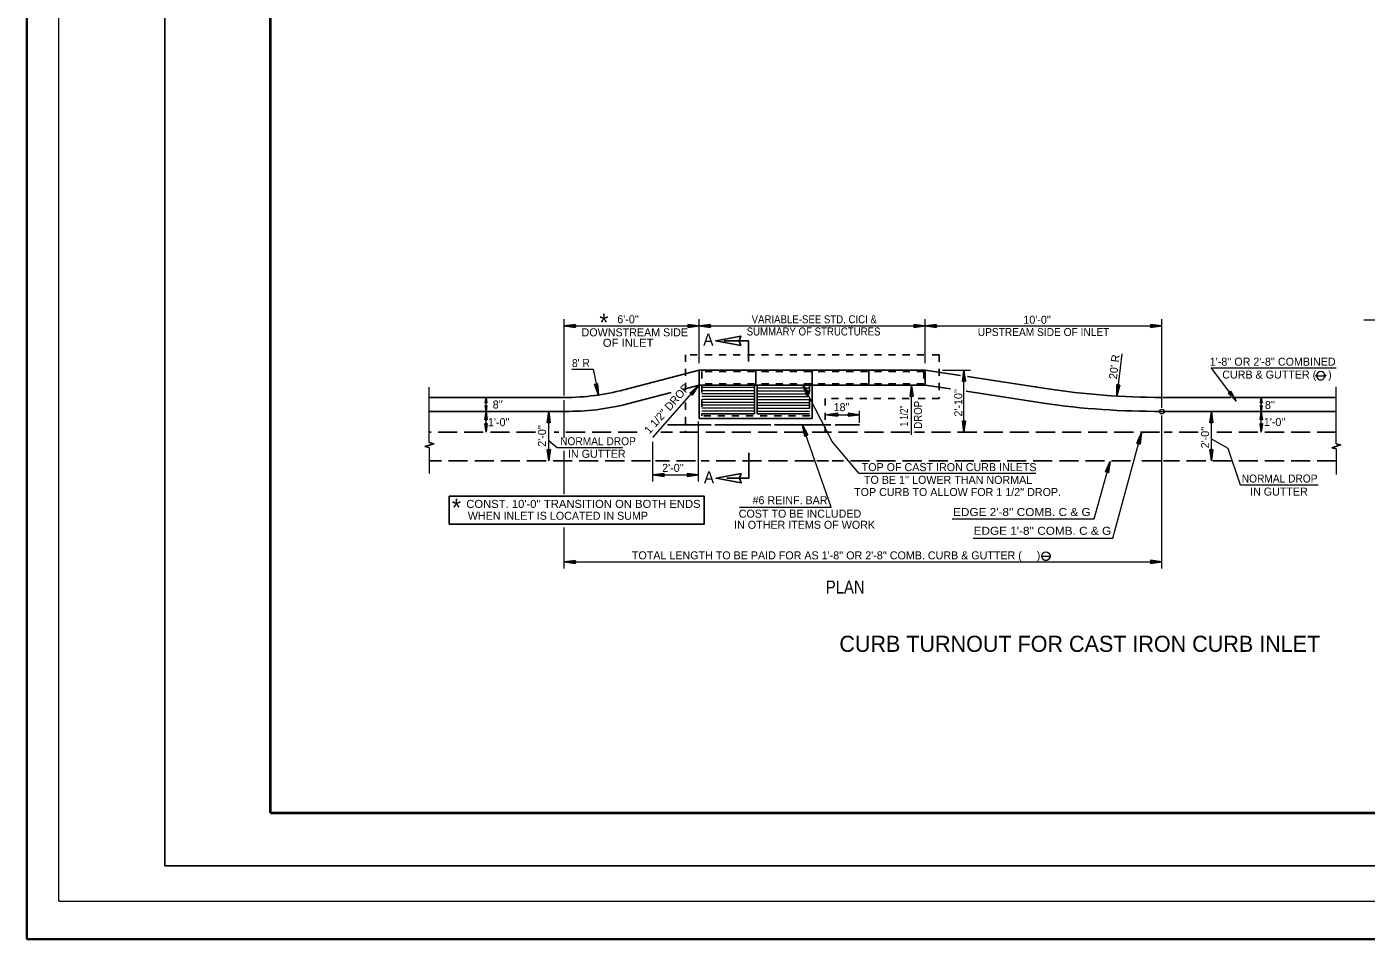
# Model space of a CAD drawing. Extents: x 570 to 607.1, y 62.1 to 89.4.
# Drawn here: x 570.03 to 589.01, y 62.07 to 74.99 of the extents above; entities that cross this region are included whole.
import ezdxf

# ---------------------------------------------------------------- set-up
doc = ezdxf.new("R2010")
doc.units = 0
doc.header["$LTSCALE"] = 0.045
doc.header["$PDMODE"] = 32
doc.header["$PDSIZE"] = 0.0225
doc.linetypes.add('LONG_DASHED', pattern=[7.5, 6, -1.5])
doc.linetypes.add('SHORT_DASHED', pattern=[2.7, 1.5, -1.2])
doc.layers.add('1', color=7, linetype='Continuous', lineweight=13)

msp = doc.modelspace()

# ---------------------------------------------------------------- linework, layer by layer
at = {"layer": '1'}
for p, q in [((570.48642, 62.60883), (570.48642, 85.60708)), ((577.64742, 69.771), (577.64742, 70.85108)), ((579.55883, 70.23092), (579.55883, 70.85108)), ((582.76208, 70.23092), (582.76208, 70.85108)), ((586.113, 69.59767), (586.113, 70.85108)), ((577.64742, 70.75658), (579.55883, 70.75658)), ((579.55883, 70.75658), (582.76208, 70.75658)), ((582.76208, 70.75658), (586.113, 70.75658)), ((585.54783, 70.36017), (585.47742, 69.76492)), ((577.75517, 70.14233), (578.05617, 70.14233)), ((578.05617, 70.14233), (578.13075, 69.77925)), ((583.00358, 70.13158), (583.4045, 70.13158)), ((583.31, 69.25217), (583.31, 70.13158)), ((588.30533, 70.05133), (588.42317, 70.05133)), ((575.73508, 69.1055), (575.73508, 69.88825)), ((578.90225, 69.17725), (579.52633, 69.88608)), ((580.34075, 69.886), (579.59658, 69.886)), ((580.34075, 69.83725), (579.59658, 69.83725)), ((580.3785, 69.87817), (581.04233, 69.87817)), ((580.3785, 69.83725), (581.05867, 69.83725)), ((581.0605, 69.87817), (581.12267, 69.87817)), ((581.09083, 69.83725), (581.12267, 69.83725)), ((582.56892, 69.21333), (582.56892, 69.91908)), ((588.58425, 69.08675), (588.58425, 69.895)), ((577.64742, 69.16933), (577.64742, 69.70342)), ((580.34075, 69.79633), (579.59658, 69.79633)), ((580.34075, 69.75542), (579.59658, 69.75542)), ((580.34075, 69.7145), (579.59658, 69.7145)), ((580.34075, 69.67358), (579.59658, 69.67358)), ((580.3785, 69.79633), (581.07433, 69.79633)), ((580.3785, 69.75542), (581.11583, 69.75542)), ((580.3785, 69.7145), (581.11758, 69.7145)), ((580.3785, 69.67358), (581.12375, 69.67358)), ((581.10342, 69.75542), (581.12267, 69.75542)), ((581.11392, 69.7145), (581.12267, 69.7145)), ((577.42783, 68.84375), (577.42783, 69.54683)), ((580.34075, 69.63267), (579.59658, 69.63267)), ((580.34075, 69.59167), (579.59658, 69.59167)), ((580.34075, 69.55075), (579.59658, 69.55075)), ((580.3785, 69.63267), (581.12267, 69.63267)), ((580.3785, 69.59167), (581.12267, 69.59167)), ((580.3785, 69.55075), (581.12267, 69.55075)), ((581.36242, 69.49933), (581.831, 69.49933)), ((581.831, 69.38633), (581.831, 69.55225)), ((586.113, 67.31925), (586.113, 69.48958)), ((586.815, 68.84375), (586.815, 69.54683)), ((579.55058, 68.55125), (579.55058, 69.40142)), ((578.90317, 68.55125), (578.90317, 69.11458)), ((575.73508, 69.03258), (575.73508, 68.6685)), ((577.64742, 68.37175), (577.64742, 68.989)), ((588.58425, 69.01383), (588.58425, 68.65167)), ((578.90317, 68.64575), (579.55058, 68.64575)), ((577.64742, 67.31925), (577.64742, 67.90008)), ((577.64742, 67.41375), (586.113, 67.41375)), ((584.41142, 67.49508), (584.53142, 67.49508)), ((584.41183, 67.49483), (584.41142, 67.49508)), ((570.48642, 62.60883), (606.48375, 62.60883))]:
    msp.add_line(p, q, dxfattribs=at)
at = {"layer": '1', "lineweight": 40}
for q in [(573.48617, 84.35725), (605.98375, 63.85875)]:
    msp.add_line((573.48617, 63.85875), q, dxfattribs=at)
at = {"layer": '1', "lineweight": 25}
for p, q in [((577.6475, 70.7565), (577.80842, 70.77867)), ((577.6475, 70.7565), (577.80842, 70.73442)), ((579.55875, 70.75667), (579.39783, 70.77875)), ((579.55875, 70.75667), (579.39783, 70.73458)), ((579.55883, 70.7565), (579.71975, 70.77867)), ((579.55883, 70.7565), (579.71975, 70.73442)), ((582.76208, 70.75667), (582.60117, 70.77875)), ((582.76208, 70.75667), (582.60117, 70.73458)), ((582.76217, 70.7565), (582.92308, 70.77867)), ((582.76217, 70.7565), (582.92308, 70.73442)), ((586.113, 70.75667), (585.95208, 70.77875)), ((586.113, 70.75667), (585.95208, 70.73458)), ((579.55883, 70.13158), (579.55883, 69.44375)), ((580.35967, 70.13158), (580.35967, 69.91908)), ((581.16042, 70.13158), (581.16042, 69.66992)), ((581.96125, 70.13158), (581.96125, 69.91908)), ((582.76208, 70.13158), (582.76208, 69.91908)), ((582.76208, 70.13158), (583.26092, 70.05492)), ((583.30992, 70.13158), (583.28783, 69.97067)), ((583.30992, 70.13158), (583.33208, 69.97067)), ((583.3585, 70.03992), (584.4685, 69.86917)), ((578.13083, 69.77925), (578.07675, 69.9325)), ((578.13083, 69.77925), (578.12008, 69.94133)), ((579.55883, 69.91908), (579.32483, 69.85767)), ((579.54725, 69.91233), (579.42425, 69.80617)), ((579.54725, 69.91233), (579.4575, 69.77692)), ((581.02675, 69.91908), (579.55883, 69.91908)), ((580.34075, 69.91908), (580.34075, 69.50983)), ((580.3785, 69.91908), (580.3785, 69.50983)), ((581.02625, 69.9235), (581.12233, 69.7925)), ((581.02625, 69.9235), (581.08342, 69.77142)), ((582.76208, 69.91908), (581.03267, 69.91908)), ((582.56883, 69.91908), (582.54667, 69.75808)), ((582.56883, 69.91908), (582.59092, 69.75808)), ((582.76208, 69.91908), (583.1215, 69.86383)), ((584.33042, 69.902), (584.32867, 69.89075)), ((585.4775, 69.76492), (585.4745, 69.92733)), ((585.4775, 69.76492), (585.51842, 69.92217)), ((577.65467, 69.7435), (575.73508, 69.7435)), ((576.53883, 69.7435), (576.52775, 69.663)), ((576.53883, 69.7435), (576.54992, 69.663)), ((579.16025, 69.8145), (578.54342, 69.65267)), ((581.16042, 69.66125), (581.16042, 69.44375)), ((583.33883, 69.83042), (584.43658, 69.66158)), ((587.09208, 69.7435), (586.12717, 69.7435)), ((587.16625, 69.68933), (587.05083, 69.80375)), ((587.16625, 69.68933), (587.086, 69.83058)), ((588.58425, 69.7435), (587.1515, 69.7435)), ((587.52233, 69.7435), (587.51125, 69.663)), ((587.52233, 69.7435), (587.53333, 69.663)), ((577.71492, 69.54683), (575.73508, 69.54683)), ((576.53883, 69.54675), (576.52225, 69.42608)), ((576.53892, 69.54683), (576.52783, 69.62733)), ((576.53883, 69.54675), (576.55542, 69.42608)), ((576.53892, 69.54683), (576.54992, 69.62733)), ((577.42775, 69.54675), (577.40567, 69.38583)), ((577.42775, 69.54675), (577.44992, 69.38583)), ((580.34075, 69.50983), (579.59658, 69.50983)), ((580.3785, 69.50983), (581.12267, 69.50983)), ((581.36242, 69.49925), (581.52333, 69.52142)), ((581.36242, 69.49925), (581.52333, 69.47717)), ((581.831, 69.49942), (581.67, 69.52158)), ((581.831, 69.49942), (581.67, 69.47733)), ((588.58425, 69.54683), (586.113, 69.54683)), ((586.81492, 69.54675), (586.79275, 69.38583)), ((586.81492, 69.54675), (586.837, 69.38583)), ((587.52233, 69.54675), (587.50567, 69.42608)), ((587.52242, 69.54683), (587.51133, 69.62733)), ((587.52233, 69.54675), (587.53892, 69.42608)), ((587.52242, 69.54683), (587.53342, 69.62733)), ((576.53892, 69.25217), (576.52233, 69.37283)), ((576.53892, 69.25217), (576.5555, 69.37283)), ((579.7265, 69.358), (579.111, 69.358)), ((581.16042, 69.44375), (579.55883, 69.44375)), ((580.57525, 69.358), (579.78192, 69.358)), ((581.424, 69.358), (580.6245, 69.358)), ((581.02208, 69.35183), (581.09633, 69.20725)), ((581.02208, 69.35183), (581.05458, 69.19258)), ((581.831, 69.358), (581.4855, 69.358)), ((583.31008, 69.25217), (583.288, 69.41308)), ((583.31008, 69.25217), (583.33225, 69.41308)), ((587.52242, 69.25217), (587.50583, 69.37283)), ((587.52242, 69.25217), (587.539, 69.37283)), ((585.82475, 69.24133), (585.76125, 69.09175)), ((585.82475, 69.24133), (585.804, 69.08017)), ((575.73508, 69.03258), (575.67083, 69.04975)), ((577.42792, 68.84383), (577.40583, 69.00475)), ((577.42792, 68.84383), (577.45008, 69.00475)), ((586.815, 68.84383), (586.79292, 69.00475)), ((586.815, 68.84383), (586.83717, 69.00475)), ((588.58425, 69.01383), (588.52, 69.031)), ((585.37933, 68.83758), (585.31558, 68.68817)), ((585.37933, 68.83758), (585.35825, 68.6765)), ((578.90325, 68.64567), (579.06417, 68.66783)), ((578.90325, 68.64567), (579.06417, 68.62358)), ((579.55058, 68.64583), (579.38967, 68.668)), ((579.55058, 68.64583), (579.38967, 68.62375)), ((577.6475, 67.41367), (577.80842, 67.43583)), ((577.6475, 67.41367), (577.80842, 67.39158)), ((586.113, 67.41383), (585.95208, 67.436)), ((586.113, 67.41383), (585.95208, 67.39175)), ((571.98633, 63.10883), (606.48375, 63.10883))]:
    msp.add_line(p, q, dxfattribs=at)
at = {"layer": '1', "linetype": 'SHORT_DASHED', "lineweight": 25}
for p, q in [((579.36608, 70.34892), (579.36608, 69.75425)), ((579.52883, 70.34892), (579.36608, 70.34892)), ((582.74092, 70.34892), (579.59175, 70.34892)), ((582.96058, 70.34892), (582.79325, 70.34892)), ((582.96058, 70.34892), (582.96058, 69.72783)), ((579.59658, 70.11267), (579.59658, 69.4815)), ((582.74317, 70.11267), (579.59658, 70.11267)), ((582.74317, 70.11267), (582.74317, 69.938)), ((582.74317, 69.938), (579.55883, 69.938)), ((581.12267, 69.91908), (581.12267, 69.67958)), ((579.36608, 69.67033), (579.36608, 69.25217)), ((581.12267, 69.68642), (581.12267, 69.4815)), ((581.34383, 69.72783), (581.34383, 69.25217)), ((582.53433, 69.72783), (581.34383, 69.72783)), ((582.96058, 69.72783), (582.6175, 69.72783)), ((581.12267, 69.4815), (579.59658, 69.4815))]:
    msp.add_line(p, q, dxfattribs=at)
at = {"layer": '1', "linetype": 'LONG_DASHED', "lineweight": 25}
for p, q in [((577.24075, 69.25217), (575.73508, 69.25217)), ((578.68133, 69.25217), (577.50408, 69.25217)), ((581.03267, 69.25217), (579.01667, 69.25217)), ((582.54175, 69.25217), (581.08467, 69.25217)), ((586.08, 69.25217), (582.60992, 69.25217)), ((586.62933, 69.25217), (586.14808, 69.25217)), ((588.58425, 69.25217), (586.89133, 69.25217)), ((578.86858, 68.84375), (575.73508, 68.84375)), ((579.50792, 68.84375), (578.942, 68.84375)), ((581.18167, 68.84375), (579.5865, 68.84375)), ((581.389, 68.84375), (581.22325, 68.84375)), ((585.67125, 68.84375), (581.44142, 68.84375)), ((586.10092, 68.84375), (585.76033, 68.84375)), ((588.58425, 68.84375), (586.13758, 68.84375))]:
    msp.add_line(p, q, dxfattribs=at)
at = {"layer": '1', "lineweight": 35}
msp.add_lwpolyline([(570.03283, 62.06825), (607.13467, 62.06825), (607.13467, 89.4175), (570.03283, 89.4175)], close=True, dxfattribs=at)
at = {"layer": '1', "lineweight": 25}
for points in [[(571.98633, 63.10883), (571.98633, 85.10717), (606.48375, 85.10717)], [(577.80842, 70.77867), (577.796, 70.75625), (577.80842, 70.73442)], [(579.39783, 70.73458), (579.41033, 70.75692), (579.39783, 70.77875)], [(579.71975, 70.77867), (579.70733, 70.75625), (579.71975, 70.73442)], [(582.60117, 70.73458), (582.61358, 70.75692), (582.60117, 70.77875)], [(582.92308, 70.77867), (582.91058, 70.75625), (582.92308, 70.73442)], [(585.95208, 70.73458), (585.9645, 70.75692), (585.95208, 70.77875)], [(579.90875, 70.54683), (580.25558, 70.54683), (580.25558, 70.25242)], [(582.76208, 70.13158), (579.55883, 70.13158), (578.49125, 69.85142)], [(578.07675, 69.9325), (578.10117, 69.92475), (578.12008, 69.94133)], [(583.33208, 69.97067), (583.30975, 69.98308), (583.28783, 69.97067)], [(585.4745, 69.92733), (585.49517, 69.91233), (585.51842, 69.92217)], [(576.54992, 69.663), (576.53875, 69.66925), (576.52775, 69.663)], [(579.4575, 69.77692), (579.44892, 69.801), (579.42425, 69.80617)], [(581.12233, 69.7925), (581.09675, 69.79275), (581.08342, 69.77142)], [(582.59092, 69.75808), (582.56858, 69.77058), (582.54667, 69.75808)], [(587.05083, 69.80375), (587.07617, 69.80742), (587.086, 69.83058)], [(587.53333, 69.663), (587.52217, 69.66925), (587.51125, 69.663)], [(576.52783, 69.62733), (576.539, 69.62108), (576.54992, 69.62733)], [(581.52333, 69.52142), (581.51092, 69.49908), (581.52333, 69.47717)], [(581.67, 69.47733), (581.6825, 69.49967), (581.67, 69.52158)], [(587.51133, 69.62733), (587.5225, 69.62108), (587.53342, 69.62733)], [(576.55542, 69.42608), (576.53867, 69.43542), (576.52225, 69.42608)], [(576.52233, 69.37283), (576.53908, 69.3635), (576.5555, 69.37283)], [(577.44992, 69.38583), (577.42758, 69.39833), (577.40567, 69.38583)], [(583.288, 69.41308), (583.31033, 69.40067), (583.33225, 69.41308)], [(586.837, 69.38583), (586.81467, 69.39833), (586.79275, 69.38583)], [(587.53892, 69.42608), (587.52208, 69.43542), (587.50567, 69.42608)], [(587.50583, 69.37283), (587.52258, 69.3635), (587.539, 69.37283)], [(575.73508, 69.1055), (575.79742, 69.08883), (575.67083, 69.04975)], [(581.09633, 69.20725), (581.07108, 69.21158), (581.05458, 69.19258)], [(585.804, 69.08017), (585.78567, 69.09808), (585.76125, 69.09175)], [(588.58425, 69.08675), (588.6465, 69.07017), (588.52, 69.031)], [(577.40583, 69.00475), (577.42817, 68.99233), (577.45008, 69.00475)], [(579.95067, 68.59992), (580.26083, 68.59992), (580.26083, 68.95725)], [(586.79292, 69.00475), (586.81525, 68.99233), (586.83717, 69.00475)], [(585.35825, 68.6765), (585.34, 68.69442), (585.31558, 68.68817)], [(579.06417, 68.66783), (579.05167, 68.6455), (579.06417, 68.62358)], [(579.38967, 68.62375), (579.40208, 68.64608), (579.38967, 68.668)], [(577.80842, 67.43583), (577.796, 67.4135), (577.80842, 67.39158)], [(585.95208, 67.39175), (585.9645, 67.41408), (585.95208, 67.436)]]:
    msp.add_lwpolyline(points, dxfattribs=at)
at = {"layer": '1'}
for points in [[(588.97683, 70.84467), (590.93475, 70.84467), (591.49942, 70.62667)], [(588.58117, 70.15683), (586.81175, 70.15683), (587.10183, 69.77783)], [(584.32975, 68.66517), (581.82433, 68.66517), (581.44325, 69.11783), (581.03975, 69.89883)], [(576.53883, 69.25217), (576.53883, 69.54683), (576.53883, 69.7435)], [(587.52233, 69.25217), (587.52233, 69.54683), (587.52233, 69.7435)], [(580.131, 68.18933), (581.4275, 68.18933), (581.03267, 69.32067)], [(578.47042, 69.03142), (577.54817, 69.03067), (577.43292, 69.12508)], [(583.442, 67.75133), (585.42067, 67.75133), (585.82483, 69.24133)], [(588.3275, 68.5), (587.22958, 68.5), (587.05375, 69.02017), (586.81275, 69.1565)], [(583.144, 68.02342), (585.15683, 68.02342), (585.37942, 68.83758)]]:
    msp.add_lwpolyline(points, dxfattribs=at)
at = {"layer": '1', "lineweight": 25}
for points in [[(580.149, 70.47992), (580.12667, 70.54583), (580.14858, 70.61217), (579.79408, 70.54725)], [(580.15417, 68.66675), (580.13183, 68.60092), (580.15383, 68.5345), (579.79933, 68.59942)], [(576.01883, 68.344), (579.62942, 68.344), (579.62942, 67.94867), (576.01883, 67.94867)]]:
    msp.add_lwpolyline(points, close=True, dxfattribs=at)
at = {"layer": '1'}
for centre, radius in [((586.11285, 69.54362), 0.03377), ((584.47141, 67.49501), 0.06)]:
    msp.add_circle(centre, radius, dxfattribs=at)
for centre, radius, start, end in [((588.36424, 70.05131), 0.05894, 0.00383, 179.9963), ((588.36424, 70.05131), 0.05894, 179.9963, 0.00681), ((584.4714, 67.49491), 0.05954, 180.08234, 0.16015)]:
    msp.add_arc(centre, radius, start, end, dxfattribs=at)
at = {"layer": '1', "lineweight": 25}
for centre, radius, start, end in [((577.65469, 73.03944), 3.29592, 270, 284.70376), ((586.11302, 80.56419), 10.82067, 261.25851, 270), ((577.70329, 72.92363), 3.37717, 269.17556, 284.40504), ((586.03488, 80.70396), 11.15743, 261.7642, 270.40128)]:
    msp.add_arc(centre, radius, start, end, dxfattribs=at)
at = {"layer": '1'}
for p in [(588.30533, 70.05133), (588.42317, 70.05133)]:
    msp.add_point(p, dxfattribs=at)

# ---------------------------------------------------------------- texts
for s, height, p in [('*', 0.2482, (578.14358, 70.68158)), ("6'-0''", 0.1134, (578.39875, 70.79467)), ("10'-0''", 0.1134, (584.15167, 70.78792)), ('DOWNSTREAM SIDE ', 0.1134, (577.89308, 70.60942)), ("1'-8'' OR 2'-8'' COMBINED", 0.1134, (586.792, 70.19333)), ('CURB & GUTTER (    )', 0.1134, (586.96933, 70.01042)), ("8''", 0.1134, (576.63367, 69.587)), ("18''", 0.1134, (581.46383, 69.54933)), ("8''", 0.1134, (587.574, 69.58075)), ("1'-0''", 0.1134, (576.56692, 69.33675)), ("1'-0''", 0.1134, (587.558, 69.33883)), ('IN GUTTER', 0.1134, (577.7, 68.88883)), ("2'-0''", 0.1134, (579.03433, 68.68917)), ('TOP OF CAST IRON CURB INLETS', 0.1134, (581.86133, 68.69992)), ("TO BE 1'' LOWER THAN NORMAL", 0.1134, (581.89308, 68.5195)), ('#6 REINF. BAR', 0.1134, (580.31525, 68.23092)), ("TOP CURB TO ALLOW FOR 1 1/2'' DROP.", 0.1134, (581.75433, 68.34675)), ('IN GUTTER', 0.1134, (587.36358, 68.35325)), ('*', 0.2482, (576.05525, 68.05942)), ('WHEN INLET IS LOCATED IN SUMP', 0.1134, (576.28125, 68.01058)), ('COST TO BE INCLUDED', 0.1134, (580.11892, 68.04042)), ('IN OTHER ITEMS OF WORK', 0.1134, (580.05383, 67.883)), ("TOTAL LENGTH TO BE PAID FOR AS 1'-8'' OR 2'-8'' COMB. CURB & GUTTER (     )", 0.1134, (578.60575, 67.44975)), ('CURB TURNOUT FOR CAST IRON CURB INLET', 0.2281, (581.54442, 66.13958))]:
    msp.add_text(s, height=height, dxfattribs=at).set_placement(p)
for s, height, width, p in [('VARIABLE-SEE STD. CICI &', 0.1134, 0.9, (580.30183, 70.79433)), ('A', 0.1701, 0.95, (579.61583, 70.47833)), ('SUMMARY OF STRUCTURES', 0.1134, 0.9, (580.23133, 70.62158)), ('UPSTREAM SIDE OF INLET', 0.1134, 0.95, (583.50517, 70.61358)), (' OF INLET', 0.1134, 1.05, (578.14967, 70.46075)), ('NORMAL DROP ', 0.1134, 0.95, (577.58867, 69.06708)), ('A', 0.1701, 0.95, (579.62633, 68.52775)), ('NORMAL DROP ', 0.1134, 0.95, (587.24558, 68.53808)), ("CONST. 10'-0'' TRANSITION ON BOTH ENDS ", 0.1134, 1.05, (576.259, 68.17883)), ("EDGE 2'-8'' COMB. C & G", 0.1134, 1.1, (583.15558, 68.06333)), ("EDGE 1'-8'' COMB. C & G", 0.1134, 1.1, (583.44642, 67.79742)), ('PLAN', 0.1847, 0.85, (581.3535, 66.9655))]:
    msp.add_text(s, height=height, dxfattribs=dict(at, width=width)).set_placement(p)
for s, rotation, width, p in [("8' R", 1.118, 0.95, (577.75767, 70.173)), ('DROP', 90, 0.9, (582.71533, 69.30092)), ("1 1/2''", 90, 0.75, (582.51617, 69.33308))]:
    msp.add_text(s, height=0.1134, rotation=rotation, dxfattribs=dict(at, width=width)).set_placement(p)
for s, rotation, p in [("20' R", 83.255, (585.4755, 69.99808)), ("1 1/2'' DROP", 48.637, (578.8535, 69.217)), ("2'-10''", 90, (583.28592, 69.47325)), ("2'-0''", 90, (577.38717, 69.04567)), ("2'-0''", 90, (586.78233, 69.02283))]:
    msp.add_text(s, height=0.1134, rotation=rotation, dxfattribs=at).set_placement(p)

doc.saveas('drawing.dxf')
